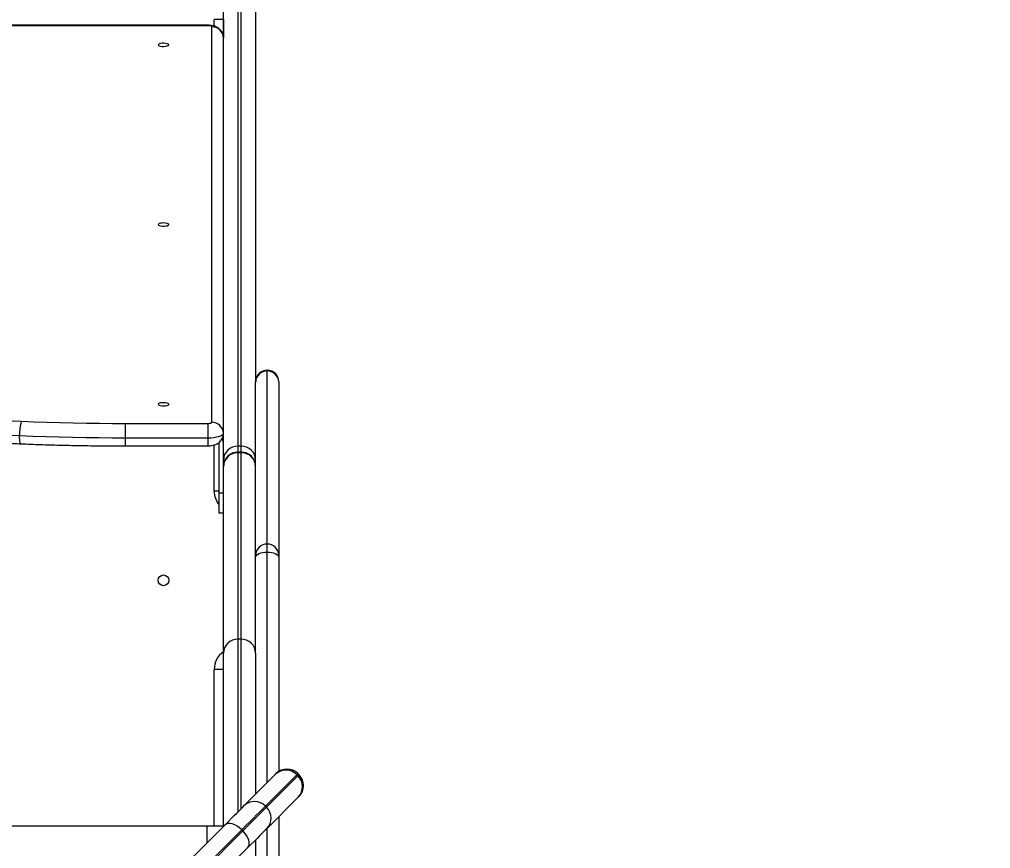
# Model space of a CAD drawing. Header units: millimetres. Extents: x -5609 to 5139, y -3980 to 3221.
# Drawn here: x 647 to 1279, y 677 to 1217 of the extents above; entities that cross this region are included whole.
import ezdxf

# ---------------------------------------------------------------- set-up
doc = ezdxf.new("R2010")
doc.units = ezdxf.units.MM
for name, color, linetype in [('DIKOM_ОБЪЕКТ', 7, 'Continuous'), ('DIKOM_РАЗМЕР_ЗОНА', 7, 'Continuous'), ('DIKOM_РАЗМЕР_ОБЪЕКТА', 7, 'Continuous')]:
    doc.layers.add(name, color=color, linetype=linetype)
doc.styles.add('style1', font='arial.ttf', dxfattribs={"width": 0.8})
doc.dimstyles.new('1-50', dxfattribs={"dimtxt": 300, "dimasz": 200, "dimexe": 100, "dimexo": 0, "dimgap": 100, "dimtad": 1, "dimtxsty": 'style1', "dimcen": 200, "dimclrd": 7, "dimclre": 7, "dimclrt": 7, "dimadec": 1, "dimazin": 2, "dimtfac": 1, "dimtmove": 0, "dimatfit": 2, "dimfxl": 0, "dimlwd": 25, "dimlwe": 18, "dimarcsym": 0})

# ---------------------------------------------------------------- blocks, each defined once
blk = doc.blocks.new('A$Cc336a1e3')
at = {"color": 7, "linetype": 'Continuous', "lineweight": 15}
for p, q in [((3609.5, 2981.31), (3609.5, 2212.18)), ((3611.5, 2212.18), (3611.5, 2981.31)), ((3600, 2203.09), (3600, 2972.22)), ((3621, 2972.22), (3621, 2254.11)), ((3590, 2486.12), (2710, 2486.12)), ((3590, 2485.79), (2710, 2485.79)), ((3592.5, 2227.77), (3592.5, 2485.06)), ((3600, 2489.9), (3594, 2489.9)), ((3600, 2489.9), (3600, 2477.88)), ((3628.5, 2148.52), (3628.5, 2261.18)), ((3621, 2254), (3621, 2254.11)), ((3621, 2141.35), (3621, 2254)), ((3636, 2254.11), (3636, 2254)), ((3636, 2254), (3636, 2141.35)), ((3536.38, 2227.04), (3590, 2227.04)), ((3536.38, 2217.67), (3536.38, 2227.04)), ((3590, 2217.67), (3590, 2227.04)), ((3536.38, 2217.67), (3590, 2217.67)), ((3536.38, 2212.37), (3590, 2212.37)), ((3596.98, 2214.45), (3597, 2214.12)), ((3597, 2214.12), (3597, 2181.61)), ((3611.5, 2212.18), (3609.5, 2212.18)), ((3611.5, 2208.38), (3609.5, 2208.38)), ((3609.5, 2207.94), (3609.5, 2086.52)), ((3611.5, 2207.94), (3609.5, 2207.94)), ((3611.5, 2086.52), (3611.5, 2207.94)), ((3600, 2202.66), (3600, 2203.09)), ((3600, 2198.88), (3600, 2202.66)), ((3600, 2198.86), (3600, 2198.88)), ((3600, 2077.44), (3600, 2198.86)), ((3600, 2181.61), (3597, 2181.61)), ((3597, 2181.61), (3597, 2168.87)), ((3597, 2168.87), (3600, 2168.87)), ((3628.5, 2143.24), (3628.5, 2148.52)), ((3621, 2140.03), (3621, 2141.35)), ((3621, 2077.44), (3621, 2140.03)), ((3636, 2141.35), (3636, 2140.03)), ((3636, 2140.03), (3636, 2000.44)), ((3611.5, 2086.52), (3609.5, 2086.52)), ((3600, 1964.9), (3600, 2077.44)), ((3621, 2077.44), (3621, 1985.75)), ((3600, 2066.9), (3594, 2066.9)), ((3613.39, 1978.14), (3633.9, 1998.65)), ((3647.81, 1998.42), (3627.3, 1977.91)), ((3628, 1977.2), (3648.52, 1997.71)), ((3633.9, 1998.65), (3634.37, 1999.12)), ((3648.52, 1997.71), (3647.81, 1998.42)), ((3649.22, 1998.41), (3648.51, 1999.12)), ((3648.75, 1983.81), (3628.24, 1963.29)), ((3649.22, 1984.27), (3648.75, 1983.81)), ((3628, 1977.2), (3627.3, 1977.91)), ((3636, 1971.05), (3636, 1863.86)), ((3589.41, 1964.9), (3420.25, 1964.9)), ((3537.34, 1902.09), (3600.87, 1965.62)), ((3611.99, 1962.6), (3548.47, 1899.08)), ((3549.18, 1898.37), (3612.7, 1961.9)), ((3600, 1964.9), (3589.41, 1964.9)), ((3600, 1964.75), (3600, 1964.9)), ((3612.7, 1961.9), (3611.99, 1962.6)), ((3621, 1956.05), (3621, 1862.78)), ((3615.72, 1950.77), (3552.19, 1887.25))]:
    blk.add_line(p, q, dxfattribs=at)
at = {"color": 8, "linetype": 'Continuous', "lineweight": 15}
for p, q in [((3590, 2485.79), (3590, 2486.12)), ((3594, 2485.55), (3594, 2489.9)), ((3628.5, 2261.18), (3628.5, 2261.61)), ((3536.38, 2212.37), (3536.38, 2217.67)), ((3590, 2212.37), (3590, 2217.67)), ((3594, 2182.9), (3594, 2212.94)), ((3609.5, 2212.18), (3609.5, 2208.38)), ((3609.5, 2208.38), (3609.5, 2207.94)), ((3611.5, 2208.38), (3611.5, 2212.18)), ((3611.5, 2207.94), (3611.5, 2208.38)), ((3600.79, 2202.66), (3600, 2202.66)), ((3621, 2202.66), (3620.21, 2202.66)), ((3597, 2182.9), (3594, 2182.9)), ((3628.5, 1993.25), (3628.5, 2143.24)), ((3609.5, 2086.52), (3609.5, 1974.25)), ((3611.5, 1976.25), (3611.5, 2086.52)), ((3594, 1964.9), (3594, 2066.9)), ((3648.51, 1999.12), (3647.81, 1998.42)), ((3589.41, 1954.16), (3589.41, 1964.9)), ((3628.5, 1867.07), (3628.5, 1963.55))]:
    blk.add_line(p, q, dxfattribs=at)
at = {"color": 7, "linetype": 'Continuous', "lineweight": 15, "flags": 128}
for points in [[(3592.5, 2485.06), (3592.45, 2485.2), (3592.31, 2485.34), (3592.08, 2485.46), (3591.77, 2485.57), (3591.39, 2485.66), (3590.96, 2485.73), (3590.49, 2485.77), (3590, 2485.79)], [(3557.5, 2473.36), (3557.69, 2473.03), (3558.24, 2472.73), (3559.09, 2472.51), (3560.14, 2472.37), (3561.29, 2472.34), (3562.41, 2472.43), (3563.37, 2472.61), (3564.08, 2472.88), (3564.45, 2473.19), (3564.45, 2473.53), (3564.08, 2473.85), (3563.37, 2474.12), (3562.41, 2474.3), (3561.29, 2474.38), (3560.14, 2474.35), (3559.09, 2474.22), (3558.24, 2473.99), (3557.69, 2473.69), (3557.5, 2473.36)], [(3557.5, 2356.41), (3557.69, 2356.08), (3558.24, 2355.79), (3559.09, 2355.56), (3560.14, 2355.42), (3561.29, 2355.39), (3562.41, 2355.48), (3563.37, 2355.66), (3564.08, 2355.93), (3564.45, 2356.25), (3564.45, 2356.58), (3564.08, 2356.9), (3563.37, 2357.17), (3562.41, 2357.35), (3561.29, 2357.43), (3560.14, 2357.41), (3559.09, 2357.27), (3558.24, 2357.04), (3557.69, 2356.75), (3557.5, 2356.41)], [(3557.5, 2239.47), (3557.69, 2239.13), (3558.24, 2238.84), (3559.09, 2238.61), (3560.14, 2238.47), (3561.29, 2238.45), (3562.41, 2238.53), (3563.37, 2238.71), (3564.08, 2238.98), (3564.45, 2239.3), (3564.45, 2239.63), (3564.08, 2239.95), (3563.37, 2240.22), (3562.41, 2240.4), (3561.29, 2240.48), (3560.14, 2240.46), (3559.09, 2240.32), (3558.24, 2240.09), (3557.69, 2239.8), (3557.5, 2239.47)], [(2831.58, 2228.42), (2860.37, 2229.54), (2889.2, 2230.55), (2918.08, 2231.45), (2946.99, 2232.25), (2975.93, 2232.95), (3004.9, 2233.54), (3033.89, 2234.02), (3062.9, 2234.39), (3091.93, 2234.66), (3120.96, 2234.82), (3150, 2234.87), (3179.04, 2234.82), (3208.07, 2234.66), (3237.1, 2234.39), (3266.11, 2234.02), (3295.1, 2233.54), (3324.07, 2232.95), (3353.01, 2232.25), (3381.92, 2231.45), (3410.8, 2230.55), (3439.63, 2229.54), (3468.42, 2228.42)], [(2832.62, 2219.07), (2861.31, 2220.19), (2890.05, 2221.2), (2918.83, 2222.1), (2947.65, 2222.9), (2976.49, 2223.59), (3005.37, 2224.17), (3034.27, 2224.65), (3063.19, 2225.03), (3092.12, 2225.29), (3121.06, 2225.45), (3150, 2225.51), (3178.94, 2225.45), (3207.88, 2225.29), (3236.81, 2225.03), (3265.73, 2224.65), (3294.63, 2224.17), (3323.51, 2223.59), (3352.35, 2222.9), (3381.17, 2222.1), (3409.95, 2221.2), (3438.69, 2220.19), (3467.38, 2219.07)], [(3468.42, 2228.42), (3476.87, 2228.09), (3485.33, 2227.81), (3493.82, 2227.58), (3502.31, 2227.38), (3510.82, 2227.23), (3519.33, 2227.13), (3527.85, 2227.06), (3536.38, 2227.04)], [(3590, 2227.04), (3590.49, 2227.05), (3590.96, 2227.09), (3591.39, 2227.16), (3591.77, 2227.25), (3592.08, 2227.36), (3592.31, 2227.49), (3592.45, 2227.63), (3592.5, 2227.77)], [(3467.38, 2219.07), (3475.96, 2218.75), (3484.56, 2218.46), (3493.17, 2218.22), (3501.8, 2218.02), (3510.43, 2217.87), (3519.08, 2217.76), (3527.72, 2217.7), (3536.38, 2217.67)], [(3590, 2217.67), (3591.95, 2217.73), (3593.83, 2217.9), (3595.56, 2218.17), (3597.07, 2218.53), (3598.31, 2218.97), (3599.24, 2219.48), (3599.81, 2220.03), (3600, 2220.6)], [(3621, 2140.03), (3621.14, 2140.66), (3621.57, 2141.26), (3622.26, 2141.81), (3623.2, 2142.3), (3624.33, 2142.7), (3625.63, 2142.99), (3627.04, 2143.18), (3628.5, 2143.24)], [(3628.5, 2143.24), (3629.96, 2143.18), (3631.37, 2142.99), (3632.67, 2142.7), (3633.8, 2142.3), (3634.74, 2141.81), (3635.43, 2141.26), (3635.86, 2140.66), (3636, 2140.03)], [(3600.87, 1965.62), (3603.08, 1967.84), (3605.14, 1969.89), (3607.03, 1971.78), (3608.72, 1973.47), (3610.22, 1974.97), (3611.5, 1976.25), (3612.56, 1977.31), (3613.39, 1978.14)], [(3627.3, 1977.91), (3626.28, 1976.89), (3624.99, 1975.6), (3623.42, 1974.03), (3621.59, 1972.2), (3619.52, 1970.13), (3617.22, 1967.83), (3614.7, 1965.31), (3611.99, 1962.6)], [(3612.7, 1961.9), (3615.41, 1964.61), (3617.92, 1967.12), (3620.23, 1969.42), (3622.3, 1971.5), (3624.13, 1973.32), (3625.7, 1974.89), (3626.99, 1976.19), (3628, 1977.2)], [(3611.99, 1962.6), (3610.54, 1963.91), (3608.98, 1965), (3607.38, 1965.85), (3605.81, 1966.42), (3604.31, 1966.68), (3602.96, 1966.63), (3601.79, 1966.27), (3600.87, 1965.62)], [(3615.72, 1950.77), (3616.37, 1951.7), (3616.73, 1952.86), (3616.78, 1954.21), (3616.51, 1955.71), (3615.95, 1957.28), (3615.1, 1958.88), (3614, 1960.44), (3612.7, 1961.9)], [(3628.24, 1963.29), (3627.41, 1962.46), (3626.35, 1961.4), (3625.07, 1960.12), (3623.57, 1958.62), (3621.87, 1956.93), (3619.99, 1955.04), (3617.93, 1952.99), (3615.72, 1950.77)]]:
    blk.add_lwpolyline(points, dxfattribs=at)
at = {"color": 8, "linetype": 'Continuous', "lineweight": 15, "flags": 128}
for points in [[(3468.11, 2213.75), (3468.02, 2213.79), (3467.84, 2214.07), (3467.68, 2214.64), (3467.55, 2215.45), (3467.46, 2216.49), (3467.4, 2217.72), (3467.38, 2219.07)], [(3648.52, 1997.71), (3649, 1998.2), (3649.21, 1998.4), (3649.22, 1998.41)]]:
    blk.add_lwpolyline(points, dxfattribs=at)
at = {"color": 7, "linetype": 'Continuous', "lineweight": 15}
blk.add_circle((3561, 2124.9), 3.5, dxfattribs=at)
for centre, radius, start, end in [((3592.66, 2477.72), 7.34, 1.30741, 91.25156), ((3628.5, 2254.11), 7.5, 90, 180), ((3628.34, 2253.84), 7.34, 88.74954, 178.69193), ((3628.5, 2254.11), 7.5, 0, 90), ((3628.66, 2253.84), 7.34, 1.30808, 91.25136), ((3499.07, 2220.29), 31.72, 165.15615, 182.20294), ((3592.66, 2220.43), 7.34, 1.30835, 91.25109), ((3594.45, 2214.11), 5.55, 0.08637, 31.83778), ((3609.3, 2202.88), 9.3, 88.74907, 178.692), ((3609.5, 2198.88), 9.5, 90, 180), ((3609.3, 2198.64), 9.3, 88.74907, 178.692), ((3611.7, 2202.88), 9.3, 1.308, 91.25093), ((3611.5, 2198.88), 9.5, 0, 90), ((3611.7, 2198.64), 9.3, 1.308, 91.25093), ((3628.34, 2141.18), 7.34, 88.74954, 178.69193), ((3628.66, 2141.18), 7.34, 1.30808, 91.25136), ((3609.3, 2077.23), 9.3, 88.74849, 178.69221), ((3611.7, 2077.23), 9.3, 1.30779, 91.25151), ((3640.74, 1991.58), 9.84, 44.05701, 134.02512), ((3641.44, 1992.05), 10, 45, 135), ((3641.68, 1990.64), 9.84, 315.97474, 45.94313), ((3642.15, 1991.34), 10, 315, 45), ((3620.23, 1971.07), 9.84, 44.05721, 134.02491), ((3621.16, 1970.13), 9.84, 315.9745, 45.94337)]:
    blk.add_arc(centre, radius, start, end, dxfattribs=at)
at = {"color": 8, "linetype": 'Continuous', "lineweight": 15}
for centre, start, end in [((3608, 2182.9), 180, 218.21321), ((3608, 2066.9), 124.8499, 180)]:
    blk.add_arc(centre, 14, start, end, dxfattribs=at)
at = {"color": 7, "linetype": 'Continuous', "lineweight": 15}
for points, knots in [([(3600, 2477.88), (3599.97, 2478.43), (3599.9, 2479.46), (3599.44, 2480.89), (3598.79, 2482.11), (3597.99, 2483.15), (3597.06, 2484.01), (3596.05, 2484.7), (3594.94, 2485.25), (3593.71, 2485.68), (3592.29, 2485.98), (3591.02, 2486.1), (3590.23, 2486.11), (3590, 2486.12)], [0, 0, 0, 0, 0.111252, 0.210324, 0.303976, 0.393293, 0.479313, 0.563421, 0.647968, 0.737381, 0.839495, 0.953706, 1, 1, 1, 1]), ([(2831.89, 2213.75), (2836.58, 2213.94), (2850.17, 2214.49), (2872.71, 2215.32), (2899.5, 2216.22), (2926.33, 2217.03), (2953.19, 2217.75), (2980.08, 2218.38), (3006.99, 2218.92), (3033.92, 2219.36), (3060.87, 2219.71), (3087.83, 2219.97), (3114.8, 2220.14), (3141.77, 2220.21), (3168.74, 2220.19), (3195.72, 2220.08), (3222.68, 2219.88), (3249.63, 2219.58), (3276.58, 2219.2), (3303.5, 2218.72), (3330.4, 2218.15), (3357.28, 2217.48), (3384.13, 2216.73), (3410.95, 2215.88), (3437.26, 2214.96), (3456.3, 2214.23), (3466.43, 2213.82), (3468.11, 2213.75)], [0, 0, 0, 0, 0.022241, 0.064501, 0.106761, 0.149021, 0.191281, 0.233542, 0.275802, 0.318063, 0.360324, 0.402584, 0.444845, 0.487106, 0.529367, 0.571628, 0.613888, 0.656149, 0.69841, 0.740671, 0.782931, 0.825192, 0.867452, 0.909712, 0.951973, 0.992008, 1, 1, 1, 1]), ([(3590, 2212.37), (3590.29, 2212.37), (3591.13, 2212.39), (3592.6, 2212.55), (3594.16, 2212.93), (3595.55, 2213.51), (3596.71, 2214.2), (3597.76, 2215.09), (3598.66, 2216.17), (3599.37, 2217.44), (3599.84, 2218.83), (3599.99, 2219.91), (3600, 2220.5), (3600, 2220.6)], [0, 0, 0, 0, 0.058733, 0.171535, 0.304894, 0.397299, 0.489688, 0.583935, 0.680546, 0.779147, 0.879065, 0.97967, 1, 1, 1, 1]), ([(3468.11, 2213.75), (3470.29, 2213.66), (3476.6, 2213.41), (3487.09, 2213.07), (3499.57, 2212.75), (3512.07, 2212.53), (3524.35, 2212.39), (3532.45, 2212.37), (3536.38, 2212.37)], [0, 0, 0, 0, 0.096281, 0.279202, 0.462122, 0.645036, 0.827948, 1, 1, 1, 1])]:
    blk.add_open_spline(points, degree=3, knots=knots, dxfattribs=at)
blk = doc.blocks.new('*D1')
at = {"layer": 'Defpoints', "color": 0, "transparency": 16777216}
for p in [(791.33, 1721.44), (-4598.5, -1272.9), (790.33, -1272.9)]:
    blk.add_point(p, dxfattribs=at)
at = {"layer": 'DIKOM_РАЗМЕР_ОБЪЕКТА', "color": 7, "lineweight": 18, "transparency": 16777216}
for p, q in [((791.33, 1721.44), (-4698.5, 1721.44)), ((790.33, -1272.9), (-4698.5, -1272.9))]:
    blk.add_line(p, q, dxfattribs=at)
at = {"layer": 'DIKOM_РАЗМЕР_ОБЪЕКТА', "color": 7, "lineweight": 25, "transparency": 16777216}
blk.add_line((-4598.5, 1521.44), (-4598.5, -1072.9), dxfattribs=at)
at = {"layer": 'DIKOM_РАЗМЕР_ОБЪЕКТА', "color": 7, "transparency": 16777216}
for points in [[(-4631.83, 1521.44), (-4565.17, 1521.44), (-4598.5, 1721.44)], [(-4631.83, -1072.9), (-4565.17, -1072.9), (-4598.5, -1272.9)]]:
    blk.add_solid(points, dxfattribs=at)
at = {"layer": 'DIKOM_РАЗМЕР_ОБЪЕКТА', "color": 7, "transparency": 16777216, "insert": (-4851.77, 224.27), "char_height": 300, "attachment_point": 5, "rotation": 90, "style": 'style1'}
blk.add_mtext('3000', dxfattribs=at)
blk = doc.blocks.new('*D2')
at = {"layer": 'Defpoints', "color": 0, "transparency": 16777216}
for p in [(-5158.5, 3221.44), (639.33, 3221.44), (2080.28, -2772.9)]:
    blk.add_point(p, dxfattribs=at)
at = {"layer": 'DIKOM_РАЗМЕР_ЗОНА', "color": 7, "lineweight": 18, "transparency": 16777216}
for p, q in [((639.33, 3221.44), (-5258.5, 3221.44)), ((2080.28, -2772.9), (-5258.5, -2772.9))]:
    blk.add_line(p, q, dxfattribs=at)
at = {"layer": 'DIKOM_РАЗМЕР_ЗОНА', "color": 7, "lineweight": 25, "transparency": 16777216}
blk.add_line((-5158.5, -2572.9), (-5158.5, 3021.44), dxfattribs=at)
at = {"layer": 'DIKOM_РАЗМЕР_ЗОНА', "color": 7, "transparency": 16777216}
for points in [[(-5191.83, 3021.44), (-5125.17, 3021.44), (-5158.5, 3221.44)], [(-5191.83, -2572.9), (-5125.17, -2572.9), (-5158.5, -2772.9)]]:
    blk.add_solid(points, dxfattribs=at)
at = {"layer": 'DIKOM_РАЗМЕР_ЗОНА', "color": 7, "transparency": 16777216, "insert": (-5411.67, 224.27), "char_height": 300, "attachment_point": 5, "rotation": 90, "style": 'style1'}
blk.add_mtext('6000', dxfattribs=at)

msp = doc.modelspace()

# ---------------------------------------------------------------- block references
at = {"layer": 'DIKOM_ОБЪЕКТ'}
msp.add_blockref('A$Cc336a1e3', (-2820.166, -1272.903), dxfattribs=at)

# ---------------------------------------------------------------- dimensions: what is measured, and where the dimension line sits
at = {"layer": 'DIKOM_РАЗМЕР_ЗОНА'}
dim = msp.add_linear_dim(base=(-5158.5, 3221.444), p1=(2080.276, -2772.903), p2=(639.334, 3221.444), angle=90, text='6000', dimstyle='1-50', dxfattribs=at)
dim.commit()
dim.dimension.update_dxf_attribs({"geometry": '*D2', "text_midpoint": (-5158.5, 224.27), "dimtype": 160})
at = {"layer": 'DIKOM_РАЗМЕР_ОБЪЕКТА'}
dim = msp.add_linear_dim(base=(-4598.5, -1272.903), p1=(791.335, 1721.444), p2=(790.335, -1272.903), angle=90, text='3000', dimstyle='1-50', dxfattribs=at)
dim.commit()
dim.dimension.update_dxf_attribs({"geometry": '*D1', "text_midpoint": (-4598.5, 224.27), "dimtype": 160})

doc.saveas('drawing.dxf')
